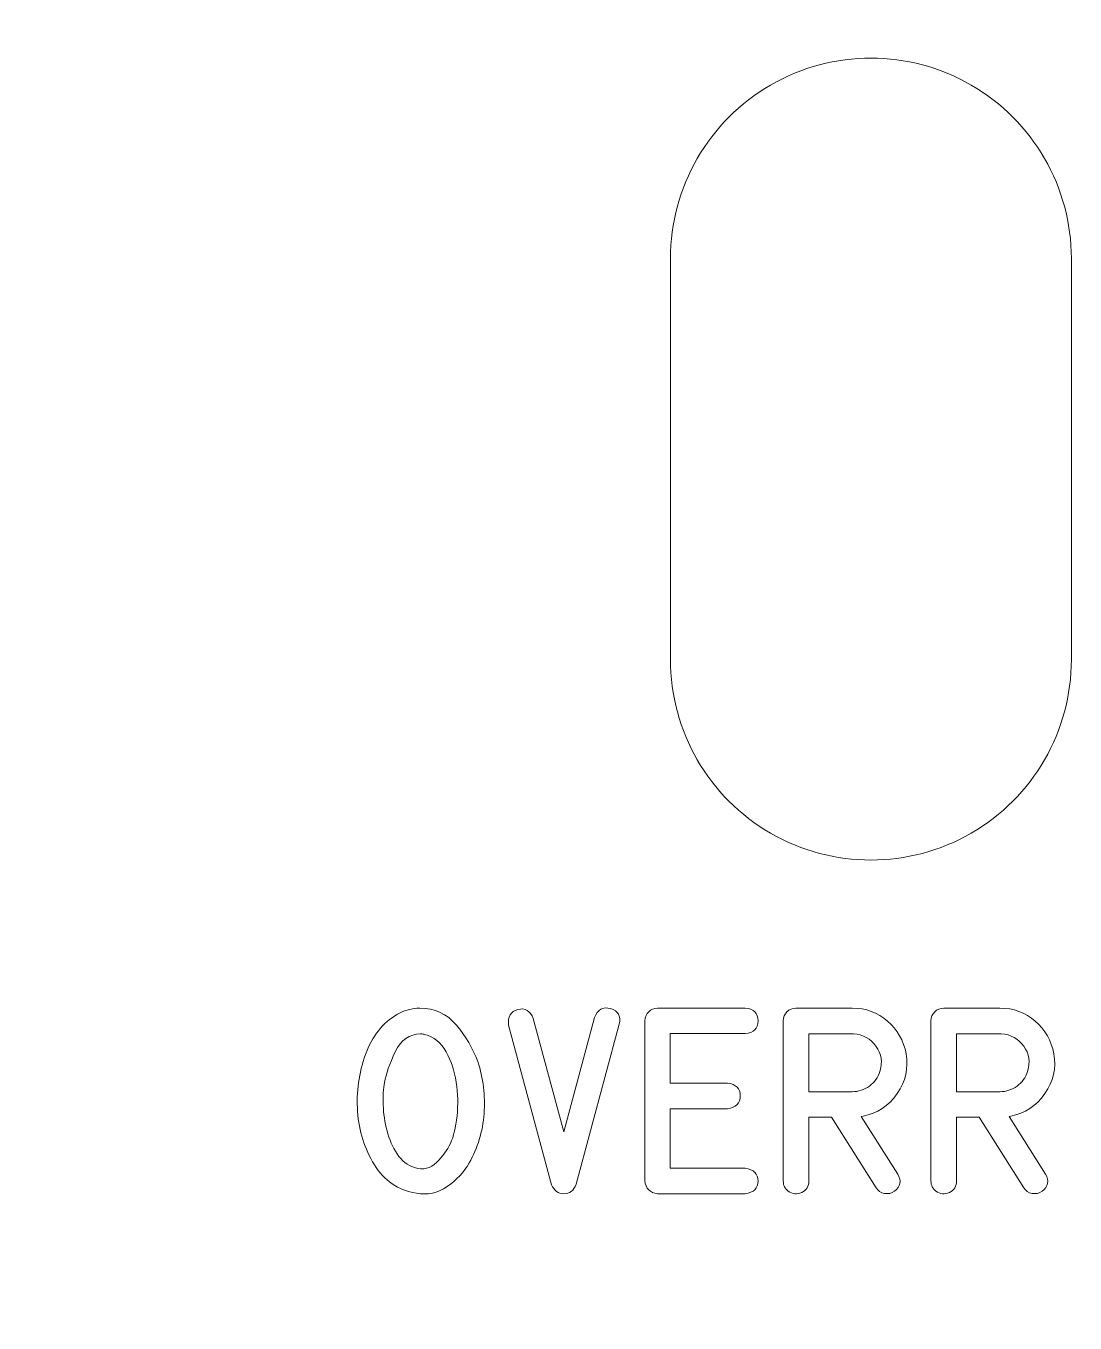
# Model space of a CAD drawing. Header units: millimetres. Extents: x -209 to 236, y -93 to 88.
# Drawn here: x -138.25 to -118.31, y 43.33 to 67.98 of the extents above; entities that cross this region are included whole.
import ezdxf

# ---------------------------------------------------------------- set-up
doc = ezdxf.new("R2010")
doc.units = ezdxf.units.MM
doc.header["$MEASUREMENT"] = 0
doc.layers.add('LED', color=7, linetype='Continuous')

msp = doc.modelspace()

# ---------------------------------------------------------------- linework, layer by layer
at = {"layer": 'LED', "color": 250, "lineweight": 9}
for points, knots in [([(-64.1878, 86.0226), (-64.188, 86.4206), (-64.3464, 86.8023), (-64.628, 87.0836), (-64.628, 87.0836), (-64.9097, 87.3649), (-65.2897, 87.5228), (-65.6878, 87.5226), (-65.6878, 87.5226), (-65.6878, 87.5226), (-207.1378, 87.5226), (-207.1378, 87.5226), (-207.1378, 87.5226), (-207.5358, 87.5223), (-207.9175, 87.3639), (-208.1988, 87.0823), (-208.1988, 87.0823), (-208.4801, 86.8006), (-208.638, 86.4206), (-208.6378, 86.0226), (-208.6378, 86.0226), (-208.6378, 86.0226), (-208.6378, 81.5351), (-208.6378, 81.5351), (-208.6378, 81.5351), (-208.6375, 81.137), (-208.4791, 80.7553), (-208.1975, 80.474), (-208.1975, 80.474), (-207.9158, 80.1927), (-207.5358, 80.0348), (-207.1378, 80.0351), (-207.1378, 80.0351), (-207.1378, 80.0351), (-204.6753, 80.0351), (-204.6753, 80.0351), (-204.6753, 80.0351), (-202.5317, 80.0351), (-200.5509, 78.8915), (-199.4791, 77.0351), (-199.4791, 77.0351), (-198.4073, 75.1787), (-198.4073, 72.8915), (-199.4791, 71.0351), (-199.4791, 71.0351), (-200.5509, 69.1787), (-202.5317, 68.0351), (-204.6753, 68.0351), (-204.6753, 68.0351), (-204.6753, 68.0351), (-207.1378, 68.0351), (-207.1378, 68.0351), (-207.1378, 68.0351), (-207.5358, 68.0348), (-207.9175, 67.8764), (-208.1988, 67.5948), (-208.1988, 67.5948), (-208.4801, 67.3131), (-208.638, 66.9331), (-208.6378, 66.5351), (-208.6378, 66.5351), (-208.6378, 66.5351), (-208.6378, 24.3851), (-208.6378, 24.3851), (-208.6378, 24.3851), (-208.6375, 23.987), (-208.4791, 23.6053), (-208.1975, 23.324), (-208.1975, 23.324), (-207.9158, 23.0427), (-207.5358, 22.8848), (-207.1378, 22.8851), (-207.1378, 22.8851), (-207.1378, 22.8851), (-204.6753, 22.8851), (-204.6753, 22.8851), (-204.6753, 22.8851), (-202.5317, 22.8851), (-200.5509, 21.7415), (-199.4791, 19.8851), (-199.4791, 19.8851), (-198.4073, 18.0287), (-198.4073, 15.7415), (-199.4791, 13.8851), (-199.4791, 13.8851), (-200.5509, 12.0287), (-202.5317, 10.8851), (-204.6753, 10.8851), (-204.6753, 10.8851), (-204.6753, 10.8851), (-207.1378, 10.8851), (-207.1378, 10.8851), (-207.1378, 10.8851), (-207.5358, 10.8848), (-207.9175, 10.7264), (-208.1988, 10.4448), (-208.1988, 10.4448), (-208.4801, 10.1631), (-208.638, 9.7831), (-208.6378, 9.3851), (-208.6378, 9.3851), (-208.6378, 9.3851), (-208.6378, -70.8649), (-208.6378, -70.8649), (-208.6378, -70.8649), (-208.6375, -71.263), (-208.4791, -71.6447), (-208.1975, -71.926), (-208.1975, -71.926), (-207.9158, -72.2073), (-207.5358, -72.3652), (-207.1378, -72.3649), (-207.1378, -72.3649), (-207.1378, -72.3649), (-204.6753, -72.3649), (-204.6753, -72.3649), (-204.6753, -72.3649), (-202.5317, -72.3649), (-200.5509, -73.5085), (-199.4791, -75.3649), (-199.4791, -75.3649), (-198.4073, -77.2213), (-198.4073, -79.5085), (-199.4791, -81.3649), (-199.4791, -81.3649), (-200.5509, -83.2213), (-202.5317, -84.3649), (-204.6753, -84.3649), (-204.6753, -84.3649), (-204.6753, -84.3649), (-207.1378, -84.3649), (-207.1378, -84.3649), (-207.1378, -84.3649), (-207.5358, -84.3652), (-207.9175, -84.5236), (-208.1988, -84.8052), (-208.1988, -84.8052), (-208.4801, -85.0869), (-208.638, -85.4669), (-208.6378, -85.8649), (-208.6378, -85.8649), (-208.6378, -85.8649), (-208.6378, -90.3524), (-208.6378, -90.3524), (-208.6378, -90.3524), (-208.6375, -90.7505), (-208.4791, -91.1322), (-208.1975, -91.4135), (-208.1975, -91.4135), (-207.9158, -91.6948), (-207.5358, -91.8527), (-207.1378, -91.8524), (-207.1378, -91.8524), (-207.1378, -91.8524), (-65.6878, -91.8524), (-65.6878, -91.8524), (-65.6878, -91.8524), (-65.2897, -91.8522), (-64.908, -91.6938), (-64.6267, -91.4121), (-64.6267, -91.4121), (-64.3454, -91.1305), (-64.1875, -90.7505), (-64.1878, -90.3524), (-64.1878, -90.3524), (-64.1878, -90.3524), (-64.1878, -85.8649), (-64.1878, -85.8649), (-64.1878, -85.8649), (-64.188, -85.4669), (-64.3464, -85.0852), (-64.628, -84.8039), (-64.628, -84.8039), (-64.9097, -84.5226), (-65.2897, -84.3647), (-65.6878, -84.3649), (-65.6878, -84.3649), (-65.6878, -84.3649), (-68.1503, -84.3649), (-68.1503, -84.3649), (-68.1503, -84.3649), (-69.7406, -84.3659), (-71.2661, -83.7352), (-72.3913, -82.6114), (-72.3913, -82.6114), (-73.5165, -81.4876), (-74.1493, -79.9552), (-74.1503, -78.3649), (-74.1503, -78.3649), (-74.1503, -78.3649), (-74.1503, 16.8851), (-74.1503, 16.8851), (-74.1503, 16.8851), (-74.1513, 18.4754), (-73.5205, 20.0009), (-72.3967, 21.1261), (-72.3967, 21.1261), (-71.2729, 22.2514), (-69.7406, 22.8841), (-68.1503, 22.8851), (-68.1503, 22.8851), (-68.1503, 22.8851), (-65.6878, 22.8851), (-65.6878, 22.8851), (-65.6878, 22.8851), (-65.2897, 22.8853), (-64.908, 23.0437), (-64.6267, 23.3254), (-64.6267, 23.3254), (-64.3454, 23.607), (-64.1875, 23.987), (-64.1878, 24.3851), (-64.1878, 24.3851), (-64.1878, 24.3851), (-64.1878, 66.5351), (-64.1878, 66.5351), (-64.1878, 66.5351), (-64.188, 66.9331), (-64.3464, 67.3148), (-64.628, 67.5961), (-64.628, 67.5961), (-64.9097, 67.8774), (-65.2897, 68.0353), (-65.6878, 68.0351), (-65.6878, 68.0351), (-65.6878, 68.0351), (-68.1503, 68.0351), (-68.1503, 68.0351), (-68.1503, 68.0351), (-70.2939, 68.0351), (-72.2746, 69.1787), (-73.3464, 71.0351), (-73.3464, 71.0351), (-74.4182, 72.8915), (-74.4182, 75.1787), (-73.3464, 77.0351), (-73.3464, 77.0351), (-72.2746, 78.8915), (-70.2939, 80.0351), (-68.1503, 80.0351), (-68.1503, 80.0351), (-68.1503, 80.0351), (-65.6878, 80.0351), (-65.6878, 80.0351), (-65.6878, 80.0351), (-65.2897, 80.0353), (-64.908, 80.1937), (-64.6267, 80.4754), (-64.6267, 80.4754), (-64.3454, 80.757), (-64.1875, 81.137), (-64.1878, 81.5351), (-64.1878, 81.5351), (-64.1878, 81.5351), (-64.1878, 86.0226), (-64.1878, 86.0226)], [0, 0, 0, 0, 0.0153846, 0.0153846, 0.0153846, 0.0153846, 0.0307692, 0.0307692, 0.0307692, 0.0307692, 0.0461538, 0.0461538, 0.0461538, 0.0461538, 0.0615385, 0.0615385, 0.0615385, 0.0615385, 0.0769231, 0.0769231, 0.0769231, 0.0769231, 0.0923077, 0.0923077, 0.0923077, 0.0923077, 0.1076923, 0.1076923, 0.1076923, 0.1076923, 0.1230769, 0.1230769, 0.1230769, 0.1230769, 0.1384615, 0.1384615, 0.1384615, 0.1384615, 0.1538462, 0.1538462, 0.1538462, 0.1538462, 0.1692308, 0.1692308, 0.1692308, 0.1692308, 0.1846154, 0.1846154, 0.1846154, 0.1846154, 0.2, 0.2, 0.2, 0.2, 0.2153846, 0.2153846, 0.2153846, 0.2153846, 0.2307692, 0.2307692, 0.2307692, 0.2307692, 0.2461538, 0.2461538, 0.2461538, 0.2461538, 0.2615385, 0.2615385, 0.2615385, 0.2615385, 0.2769231, 0.2769231, 0.2769231, 0.2769231, 0.2923077, 0.2923077, 0.2923077, 0.2923077, 0.3076923, 0.3076923, 0.3076923, 0.3076923, 0.3230769, 0.3230769, 0.3230769, 0.3230769, 0.3384615, 0.3384615, 0.3384615, 0.3384615, 0.3538462, 0.3538462, 0.3538462, 0.3538462, 0.3692308, 0.3692308, 0.3692308, 0.3692308, 0.3846154, 0.3846154, 0.3846154, 0.3846154, 0.4, 0.4, 0.4, 0.4, 0.4153846, 0.4153846, 0.4153846, 0.4153846, 0.4307692, 0.4307692, 0.4307692, 0.4307692, 0.4461538, 0.4461538, 0.4461538, 0.4461538, 0.4615385, 0.4615385, 0.4615385, 0.4615385, 0.4769231, 0.4769231, 0.4769231, 0.4769231, 0.4923077, 0.4923077, 0.4923077, 0.4923077, 0.5076923, 0.5076923, 0.5076923, 0.5076923, 0.5230769, 0.5230769, 0.5230769, 0.5230769, 0.5384615, 0.5384615, 0.5384615, 0.5384615, 0.5538462, 0.5538462, 0.5538462, 0.5538462, 0.5692308, 0.5692308, 0.5692308, 0.5692308, 0.5846154, 0.5846154, 0.5846154, 0.5846154, 0.6, 0.6, 0.6, 0.6, 0.6153846, 0.6153846, 0.6153846, 0.6153846, 0.6307692, 0.6307692, 0.6307692, 0.6307692, 0.6461538, 0.6461538, 0.6461538, 0.6461538, 0.6615385, 0.6615385, 0.6615385, 0.6615385, 0.6769231, 0.6769231, 0.6769231, 0.6769231, 0.6923077, 0.6923077, 0.6923077, 0.6923077, 0.7076923, 0.7076923, 0.7076923, 0.7076923, 0.7230769, 0.7230769, 0.7230769, 0.7230769, 0.7384615, 0.7384615, 0.7384615, 0.7384615, 0.7538462, 0.7538462, 0.7538462, 0.7538462, 0.7692308, 0.7692308, 0.7692308, 0.7692308, 0.7846154, 0.7846154, 0.7846154, 0.7846154, 0.8, 0.8, 0.8, 0.8, 0.8153846, 0.8153846, 0.8153846, 0.8153846, 0.8307692, 0.8307692, 0.8307692, 0.8307692, 0.8461538, 0.8461538, 0.8461538, 0.8461538, 0.8615385, 0.8615385, 0.8615385, 0.8615385, 0.8769231, 0.8769231, 0.8769231, 0.8769231, 0.8923077, 0.8923077, 0.8923077, 0.8923077, 0.9076923, 0.9076923, 0.9076923, 0.9076923, 0.9230769, 0.9230769, 0.9230769, 0.9230769, 0.9384615, 0.9384615, 0.9384615, 0.9384615, 0.9538462, 0.9538462, 0.9538462, 0.9538462, 0.9692308, 0.9692308, 0.9692308, 0.9692308, 1, 1, 1, 1]), ([(-118.3778, 55.9376), (-118.3778, 54.5764), (-119.1039, 53.3186), (-120.2828, 52.638), (-120.2828, 52.638), (-121.4616, 51.9574), (-122.9139, 51.9574), (-124.0928, 52.638), (-124.0928, 52.638), (-125.2716, 53.3186), (-125.9978, 54.5764), (-125.9978, 55.9376), (-125.9978, 55.9376), (-125.9978, 55.9376), (-125.9978, 63.5576), (-125.9978, 63.5576), (-125.9978, 63.5576), (-125.9978, 64.9188), (-125.2716, 66.1765), (-124.0928, 66.8571), (-124.0928, 66.8571), (-122.9139, 67.5377), (-121.4616, 67.5377), (-120.2828, 66.8571), (-120.2828, 66.8571), (-119.1039, 66.1765), (-118.3778, 64.9188), (-118.3778, 63.5576), (-118.3778, 63.5576), (-118.3778, 63.5576), (-118.3778, 55.9376), (-118.3778, 55.9376)], [0, 0, 0, 0, 0.1111111, 0.1111111, 0.1111111, 0.1111111, 0.2222222, 0.2222222, 0.2222222, 0.2222222, 0.3333333, 0.3333333, 0.3333333, 0.3333333, 0.4444444, 0.4444444, 0.4444444, 0.4444444, 0.5555556, 0.5555556, 0.5555556, 0.5555556, 0.6666667, 0.6666667, 0.6666667, 0.6666667, 0.7777778, 0.7777778, 0.7777778, 0.7777778, 1, 1, 1, 1])]:
    msp.add_open_spline(points, degree=3, knots=knots, dxfattribs=at)
at = {"layer": 'LED', "color": 240, "lineweight": 9}
for points, knots in [([(-129.6592, 48.2986), (-129.5539, 47.9805), (-129.5139, 47.6507), (-129.5398, 47.3085), (-129.5398, 47.3085), (-129.5657, 46.9663), (-129.6597, 46.6541), (-129.8214, 46.3713), (-129.8214, 46.3713), (-129.9237, 46.1955), (-130.0631, 46.0462), (-130.2401, 45.9233), (-130.2401, 45.9233), (-130.417, 45.8004), (-130.6122, 45.7575), (-130.8257, 45.7945), (-130.8257, 45.7945), (-131.1737, 45.8551), (-131.4401, 46.0368), (-131.6247, 46.3384), (-131.6247, 46.3384), (-131.8099, 46.6406), (-131.9157, 46.9769), (-131.9428, 47.3473), (-131.9428, 47.3473), (-131.9698, 47.7177), (-131.9198, 48.0781), (-131.7928, 48.4297), (-131.7928, 48.4297), (-131.6658, 48.7813), (-131.4636, 49.0365), (-131.1855, 49.1964), (-131.1855, 49.1964), (-131.0502, 49.2746), (-130.908, 49.3134), (-130.7604, 49.3134), (-130.7604, 49.3134), (-130.4776, 49.3134), (-130.2471, 49.207), (-130.0678, 48.9941), (-130.0678, 48.9941), (-129.8885, 48.7807), (-129.7526, 48.5491), (-129.6592, 48.2986)], [0, 0, 0, 0, 0.0833333, 0.0833333, 0.0833333, 0.0833333, 0.1666667, 0.1666667, 0.1666667, 0.1666667, 0.25, 0.25, 0.25, 0.25, 0.3333333, 0.3333333, 0.3333333, 0.3333333, 0.4166667, 0.4166667, 0.4166667, 0.4166667, 0.5, 0.5, 0.5, 0.5, 0.5833333, 0.5833333, 0.5833333, 0.5833333, 0.6666667, 0.6666667, 0.6666667, 0.6666667, 0.75, 0.75, 0.75, 0.75, 0.8333333, 0.8333333, 0.8333333, 0.8333333, 1, 1, 1, 1]), ([(-129.0736, 48.9877), (-129.0953, 49.1511), (-129.0371, 49.2511), (-128.899, 49.2875), (-128.899, 49.2875), (-128.7602, 49.3246), (-128.662, 49.2664), (-128.6032, 49.1135), (-128.6032, 49.1135), (-128.6032, 49.1135), (-128.0229, 46.964), (-128.0229, 46.964), (-128.0229, 46.964), (-128.0229, 46.964), (-127.4391, 49.1341), (-127.4391, 49.1341), (-127.4391, 49.1341), (-127.3803, 49.2893), (-127.2791, 49.3457), (-127.1357, 49.304), (-127.1357, 49.304), (-126.9922, 49.2622), (-126.937, 49.1635), (-126.9705, 49.0083), (-126.9705, 49.0083), (-126.9705, 49.0083), (-127.7901, 45.965), (-127.7901, 45.965), (-127.7901, 45.965), (-127.8365, 45.8468), (-127.913, 45.7869), (-128.0211, 45.7863), (-128.0211, 45.7863), (-128.1293, 45.7857), (-128.2075, 45.8433), (-128.2569, 45.958), (-128.2569, 45.958), (-128.2569, 45.958), (-129.0736, 48.9877), (-129.0736, 48.9877)], [0, 0, 0, 0, 0.0909091, 0.0909091, 0.0909091, 0.0909091, 0.1818182, 0.1818182, 0.1818182, 0.1818182, 0.2727273, 0.2727273, 0.2727273, 0.2727273, 0.3636364, 0.3636364, 0.3636364, 0.3636364, 0.4545455, 0.4545455, 0.4545455, 0.4545455, 0.5454545, 0.5454545, 0.5454545, 0.5454545, 0.6363636, 0.6363636, 0.6363636, 0.6363636, 0.7272727, 0.7272727, 0.7272727, 0.7272727, 0.8181818, 0.8181818, 0.8181818, 0.8181818, 1, 1, 1, 1]), ([(-124.5746, 48.833), (-124.5746, 48.833), (-126.0027, 48.833), (-126.0027, 48.833), (-126.0027, 48.833), (-126.0027, 48.833), (-126.0027, 47.8906), (-126.0027, 47.8906), (-126.0027, 47.8906), (-126.0027, 47.8906), (-124.9138, 47.8906), (-124.9138, 47.8906), (-124.9138, 47.8906), (-124.751, 47.8665), (-124.6698, 47.7847), (-124.6704, 47.6454), (-124.6704, 47.6454), (-124.671, 47.5055), (-124.7521, 47.4243), (-124.9138, 47.4014), (-124.9138, 47.4014), (-124.9138, 47.4014), (-126.0027, 47.4014), (-126.0027, 47.4014), (-126.0027, 47.4014), (-126.0027, 47.4014), (-126.0027, 46.2696), (-126.0027, 46.2696), (-126.0027, 46.2696), (-126.0027, 46.2696), (-124.5746, 46.2696), (-124.5746, 46.2696), (-124.5746, 46.2696), (-124.4129, 46.2455), (-124.3318, 46.1649), (-124.3318, 46.0268), (-124.3318, 46.0268), (-124.3318, 45.8892), (-124.4129, 45.8086), (-124.5746, 45.7857), (-124.5746, 45.7857), (-124.5746, 45.7857), (-126.242, 45.7857), (-126.242, 45.7857), (-126.242, 45.7857), (-126.3855, 45.8039), (-126.4672, 45.8857), (-126.4866, 46.0303), (-126.4866, 46.0303), (-126.4866, 46.0303), (-126.4866, 49.0723), (-126.4866, 49.0723), (-126.4866, 49.0723), (-126.4648, 49.224), (-126.3831, 49.304), (-126.242, 49.3134), (-126.242, 49.3134), (-126.242, 49.3134), (-124.5746, 49.3134), (-124.5746, 49.3134), (-124.5746, 49.3134), (-124.4129, 49.3011), (-124.3318, 49.2199), (-124.3324, 49.0712), (-124.3324, 49.0712), (-124.3329, 48.9224), (-124.4141, 48.843), (-124.5746, 48.833)], [0, 0, 0, 0, 0.0555556, 0.0555556, 0.0555556, 0.0555556, 0.1111111, 0.1111111, 0.1111111, 0.1111111, 0.1666667, 0.1666667, 0.1666667, 0.1666667, 0.2222222, 0.2222222, 0.2222222, 0.2222222, 0.2777778, 0.2777778, 0.2777778, 0.2777778, 0.3333333, 0.3333333, 0.3333333, 0.3333333, 0.3888889, 0.3888889, 0.3888889, 0.3888889, 0.4444444, 0.4444444, 0.4444444, 0.4444444, 0.5, 0.5, 0.5, 0.5, 0.5555556, 0.5555556, 0.5555556, 0.5555556, 0.6111111, 0.6111111, 0.6111111, 0.6111111, 0.6666667, 0.6666667, 0.6666667, 0.6666667, 0.7222222, 0.7222222, 0.7222222, 0.7222222, 0.7777778, 0.7777778, 0.7777778, 0.7777778, 0.8333333, 0.8333333, 0.8333333, 0.8333333, 0.8888889, 0.8888889, 0.8888889, 0.8888889, 1, 1, 1, 1]), ([(-121.6778, 46.1596), (-121.6043, 46.0297), (-121.6249, 45.9209), (-121.7395, 45.8321), (-121.7395, 45.8321), (-121.7948, 45.7933), (-121.8583, 45.7798), (-121.93, 45.7928), (-121.93, 45.7928), (-122.0017, 45.8051), (-122.0541, 45.841), (-122.0876, 45.8992), (-122.0876, 45.8992), (-122.0876, 45.8992), (-122.9366, 47.2415), (-122.9366, 47.2415), (-122.9366, 47.2415), (-122.9366, 47.2415), (-123.3676, 47.2415), (-123.3676, 47.2415), (-123.3676, 47.2415), (-123.3676, 47.2415), (-123.3676, 46.0285), (-123.3676, 46.0285), (-123.3676, 46.0285), (-123.3676, 45.9286), (-123.4128, 45.8568), (-123.5034, 45.8122), (-123.5034, 45.8122), (-123.5945, 45.7681), (-123.6792, 45.7763), (-123.7585, 45.8374), (-123.7585, 45.8374), (-123.8215, 45.8845), (-123.8532, 45.948), (-123.8532, 46.0285), (-123.8532, 46.0285), (-123.8532, 46.0285), (-123.8532, 49.0723), (-123.8532, 49.0723), (-123.8532, 49.0723), (-123.8532, 49.1388), (-123.8297, 49.1958), (-123.7832, 49.2428), (-123.7832, 49.2428), (-123.7368, 49.2899), (-123.6798, 49.3134), (-123.6121, 49.3134), (-123.6121, 49.3134), (-123.6121, 49.3134), (-122.5427, 49.3134), (-122.5427, 49.3134), (-122.5427, 49.3134), (-122.2851, 49.3134), (-122.0617, 49.2317), (-121.8724, 49.0682), (-121.8724, 49.0682), (-121.6831, 48.9042), (-121.5649, 48.6966), (-121.519, 48.445), (-121.519, 48.445), (-121.4708, 48.1751), (-121.5279, 47.9229), (-121.6907, 47.6883), (-121.6907, 47.6883), (-121.853, 47.4531), (-122.0688, 47.3108), (-122.3375, 47.2603), (-122.3375, 47.2603), (-122.3375, 47.2603), (-122.3704, 47.255), (-122.3704, 47.255), (-122.3704, 47.255), (-122.3704, 47.255), (-121.6778, 46.1596), (-121.6778, 46.1596)], [0, 0, 0, 0, 0.05, 0.05, 0.05, 0.05, 0.1, 0.1, 0.1, 0.1, 0.15, 0.15, 0.15, 0.15, 0.2, 0.2, 0.2, 0.2, 0.25, 0.25, 0.25, 0.25, 0.3, 0.3, 0.3, 0.3, 0.35, 0.35, 0.35, 0.35, 0.4, 0.4, 0.4, 0.4, 0.45, 0.45, 0.45, 0.45, 0.5, 0.5, 0.5, 0.5, 0.55, 0.55, 0.55, 0.55, 0.6, 0.6, 0.6, 0.6, 0.65, 0.65, 0.65, 0.65, 0.7, 0.7, 0.7, 0.7, 0.75, 0.75, 0.75, 0.75, 0.8, 0.8, 0.8, 0.8, 0.85, 0.85, 0.85, 0.85, 0.9, 0.9, 0.9, 0.9, 1, 1, 1, 1]), ([(-118.8703, 46.1596), (-118.7968, 46.0297), (-118.8174, 45.9209), (-118.932, 45.8321), (-118.932, 45.8321), (-118.9873, 45.7933), (-119.0508, 45.7798), (-119.1225, 45.7928), (-119.1225, 45.7928), (-119.1942, 45.8051), (-119.2466, 45.841), (-119.2801, 45.8992), (-119.2801, 45.8992), (-119.2801, 45.8992), (-120.1291, 47.2415), (-120.1291, 47.2415), (-120.1291, 47.2415), (-120.1291, 47.2415), (-120.5601, 47.2415), (-120.5601, 47.2415), (-120.5601, 47.2415), (-120.5601, 47.2415), (-120.5601, 46.0285), (-120.5601, 46.0285), (-120.5601, 46.0285), (-120.5601, 45.9286), (-120.6053, 45.8568), (-120.6959, 45.8122), (-120.6959, 45.8122), (-120.787, 45.7681), (-120.8717, 45.7763), (-120.951, 45.8374), (-120.951, 45.8374), (-121.014, 45.8845), (-121.0457, 45.948), (-121.0457, 46.0285), (-121.0457, 46.0285), (-121.0457, 46.0285), (-121.0457, 49.0723), (-121.0457, 49.0723), (-121.0457, 49.0723), (-121.0457, 49.1388), (-121.0222, 49.1958), (-120.9757, 49.2428), (-120.9757, 49.2428), (-120.9293, 49.2899), (-120.8723, 49.3134), (-120.8046, 49.3134), (-120.8046, 49.3134), (-120.8046, 49.3134), (-119.7352, 49.3134), (-119.7352, 49.3134), (-119.7352, 49.3134), (-119.4776, 49.3134), (-119.2542, 49.2317), (-119.0649, 49.0682), (-119.0649, 49.0682), (-118.8756, 48.9042), (-118.7574, 48.6966), (-118.7115, 48.445), (-118.7115, 48.445), (-118.6633, 48.1751), (-118.7204, 47.9229), (-118.8832, 47.6883), (-118.8832, 47.6883), (-119.0455, 47.4531), (-119.2613, 47.3108), (-119.53, 47.2603), (-119.53, 47.2603), (-119.53, 47.2603), (-119.5629, 47.255), (-119.5629, 47.255), (-119.5629, 47.255), (-119.5629, 47.255), (-118.8703, 46.1596), (-118.8703, 46.1596)], [0, 0, 0, 0, 0.05, 0.05, 0.05, 0.05, 0.1, 0.1, 0.1, 0.1, 0.15, 0.15, 0.15, 0.15, 0.2, 0.2, 0.2, 0.2, 0.25, 0.25, 0.25, 0.25, 0.3, 0.3, 0.3, 0.3, 0.35, 0.35, 0.35, 0.35, 0.4, 0.4, 0.4, 0.4, 0.45, 0.45, 0.45, 0.45, 0.5, 0.5, 0.5, 0.5, 0.55, 0.55, 0.55, 0.55, 0.6, 0.6, 0.6, 0.6, 0.65, 0.65, 0.65, 0.65, 0.7, 0.7, 0.7, 0.7, 0.75, 0.75, 0.75, 0.75, 0.8, 0.8, 0.8, 0.8, 0.85, 0.85, 0.85, 0.85, 0.9, 0.9, 0.9, 0.9, 1, 1, 1, 1]), ([(-130.7463, 48.8242), (-130.9574, 48.8242), (-131.1173, 48.7108), (-131.226, 48.4832), (-131.226, 48.4832), (-131.3348, 48.2557), (-131.403, 48.0617), (-131.4318, 47.9011), (-131.4318, 47.9011), (-131.4536, 47.7836), (-131.4618, 47.6419), (-131.4559, 47.4755), (-131.4559, 47.4755), (-131.4501, 47.3091), (-131.4259, 47.1445), (-131.3836, 46.9822), (-131.3836, 46.9822), (-131.3413, 46.8193), (-131.2772, 46.6729), (-131.1925, 46.543), (-131.1925, 46.543), (-131.1073, 46.4125), (-130.9962, 46.326), (-130.8586, 46.2837), (-130.8586, 46.2837), (-130.6975, 46.2331), (-130.5587, 46.2649), (-130.4423, 46.3789), (-130.4423, 46.3789), (-130.3259, 46.4936), (-130.2377, 46.6147), (-130.1777, 46.7435), (-130.1777, 46.7435), (-130.1172, 46.8758), (-130.0754, 47.0486), (-130.0531, 47.2638), (-130.0531, 47.2638), (-130.0307, 47.4784), (-130.036, 47.693), (-130.0684, 47.907), (-130.0684, 47.907), (-130.1013, 48.121), (-130.1654, 48.3139), (-130.2606, 48.4856), (-130.2606, 48.4856), (-130.3559, 48.6572), (-130.4917, 48.7666), (-130.6669, 48.8136), (-130.6669, 48.8136), (-130.6898, 48.8207), (-130.7163, 48.8242), (-130.7463, 48.8242)], [0, 0, 0, 0, 0.0714286, 0.0714286, 0.0714286, 0.0714286, 0.1428571, 0.1428571, 0.1428571, 0.1428571, 0.2142857, 0.2142857, 0.2142857, 0.2142857, 0.2857143, 0.2857143, 0.2857143, 0.2857143, 0.3571429, 0.3571429, 0.3571429, 0.3571429, 0.4285714, 0.4285714, 0.4285714, 0.4285714, 0.5, 0.5, 0.5, 0.5, 0.5714286, 0.5714286, 0.5714286, 0.5714286, 0.6428571, 0.6428571, 0.6428571, 0.6428571, 0.7142857, 0.7142857, 0.7142857, 0.7142857, 0.7857143, 0.7857143, 0.7857143, 0.7857143, 0.8571429, 0.8571429, 0.8571429, 0.8571429, 1, 1, 1, 1]), ([(-122.5427, 47.7253), (-122.4251, 47.7253), (-122.3169, 47.7606), (-122.2175, 47.8324), (-122.2175, 47.8324), (-122.1182, 47.9035), (-122.0517, 47.9964), (-122.017, 48.111), (-122.017, 48.111), (-121.9629, 48.288), (-121.9876, 48.4479), (-122.0911, 48.5908), (-122.0911, 48.5908), (-122.1946, 48.7337), (-122.3369, 48.8125), (-122.518, 48.8278), (-122.518, 48.8278), (-122.518, 48.8278), (-123.3676, 48.8278), (-123.3676, 48.8278), (-123.3676, 48.8278), (-123.3676, 48.8278), (-123.3676, 47.7253), (-123.3676, 47.7253), (-123.3676, 47.7253), (-123.3676, 47.7253), (-122.5427, 47.7253), (-122.5427, 47.7253)], [0, 0, 0, 0, 0.125, 0.125, 0.125, 0.125, 0.25, 0.25, 0.25, 0.25, 0.375, 0.375, 0.375, 0.375, 0.5, 0.5, 0.5, 0.5, 0.625, 0.625, 0.625, 0.625, 0.75, 0.75, 0.75, 0.75, 1, 1, 1, 1]), ([(-119.7352, 47.7253), (-119.6176, 47.7253), (-119.5094, 47.7606), (-119.41, 47.8324), (-119.41, 47.8324), (-119.3107, 47.9035), (-119.2442, 47.9964), (-119.2095, 48.111), (-119.2095, 48.111), (-119.1554, 48.288), (-119.1801, 48.4479), (-119.2836, 48.5908), (-119.2836, 48.5908), (-119.3871, 48.7337), (-119.5294, 48.8125), (-119.7105, 48.8278), (-119.7105, 48.8278), (-119.7105, 48.8278), (-120.5601, 48.8278), (-120.5601, 48.8278), (-120.5601, 48.8278), (-120.5601, 48.8278), (-120.5601, 47.7253), (-120.5601, 47.7253), (-120.5601, 47.7253), (-120.5601, 47.7253), (-119.7352, 47.7253), (-119.7352, 47.7253)], [0, 0, 0, 0, 0.125, 0.125, 0.125, 0.125, 0.25, 0.25, 0.25, 0.25, 0.375, 0.375, 0.375, 0.375, 0.5, 0.5, 0.5, 0.5, 0.625, 0.625, 0.625, 0.625, 0.75, 0.75, 0.75, 0.75, 1, 1, 1, 1])]:
    msp.add_open_spline(points, degree=3, knots=knots, dxfattribs=at)

doc.saveas('drawing.dxf')
